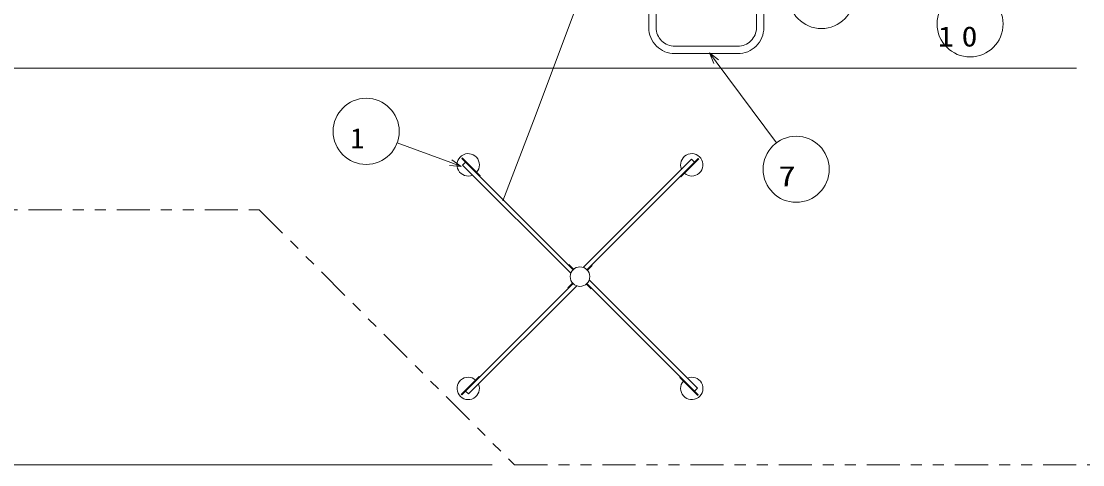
# Model space of a CAD drawing. Units: millimetres on the paper. Extents: x 0 to 420, y -594 to 297.
# Drawn here: x 90 to 186.4, y 96.5 to 136.8 of the extents above; entities that cross this region are included whole.
import ezdxf
from ezdxf.enums import TextEntityAlignment as Align

# ---------------------------------------------------------------- set-up
doc = ezdxf.new("R2010")
doc.units = ezdxf.units.MM
doc.linetypes.add('USER3', pattern=[8, 3, -1, 1, -1, 1, -1])
for name, color, linetype, lineweight in [('2D', 7, 'Continuous', 13), ('2D_DIMENSION', 7, 'Continuous', 13), ('2D_OUTLINE', 7, 'USER3', 13), ('AM_5', 7, 'Continuous', 13)]:
    doc.layers.add(name, color=color, linetype=linetype, lineweight=lineweight)
doc.styles.add('ＭＳ ゴシック', font='')
doc.styles.get('ＭＳ ゴシック').set_extended_font_data('MS Gothic')

msp = doc.modelspace()

# ---------------------------------------------------------------- linework, layer by layer
at = {"layer": '2D'}
for p, q in [((146.981, 150.912), (146.981, 136.209)), ((147.649, 150.912), (147.649, 136.209)), ((156.751, 150.912), (156.751, 136.209)), ((157.419, 150.912), (157.419, 136.209)), ((149.345, 134.513), (155.055, 134.513)), ((149.346, 133.845), (155.055, 133.845)), ((129.998, 124.34), (130.043, 124.385)), ((129.998, 124.34), (140.104, 114.233)), ((130.043, 124.385), (131.675, 122.752)), ((151.469, 124.34), (141.363, 114.233)), ((151.469, 124.34), (151.514, 124.294)), ((130.08, 123.72), (130.349, 123.989)), ((130.08, 123.72), (139.896, 113.904)), ((150.849, 124.257), (141.034, 114.442)), ((150.849, 124.257), (141.034, 114.442)), ((151.514, 124.294), (149.882, 122.662)), ((150.849, 124.257), (151.118, 123.989)), ((131.169, 123.168), (131.214, 123.214)), ((131.63, 122.707), (131.675, 122.752)), ((149.837, 122.707), (149.882, 122.662)), ((150.298, 123.168), (150.343, 123.123)), ((139.683, 114.655), (139.728, 114.7)), ((139.728, 114.7), (140.149, 114.279)), ((141.829, 114.61), (141.408, 114.188)), ((141.784, 114.655), (141.829, 114.61)), ((129.998, 102.868), (140.104, 112.975)), ((130.617, 102.951), (140.433, 112.766)), ((130.617, 102.951), (140.433, 112.766)), ((139.637, 112.599), (140.059, 113.02)), ((141.739, 112.508), (141.317, 112.929)), ((151.469, 102.868), (141.363, 112.975)), ((151.387, 103.488), (141.571, 113.304)), ((139.683, 112.553), (139.637, 112.599)), ((141.784, 112.553), (141.739, 112.508)), ((129.952, 102.914), (131.585, 104.546)), ((131.169, 104.04), (131.124, 104.085)), ((131.63, 104.501), (131.585, 104.546)), ((149.837, 104.501), (149.791, 104.456)), ((151.424, 102.823), (149.791, 104.456)), ((130.617, 102.951), (130.349, 103.219)), ((150.298, 104.04), (150.252, 103.994)), ((151.387, 103.488), (151.118, 103.219)), ((129.998, 102.868), (129.952, 102.914)), ((151.469, 102.868), (151.424, 102.823))]:
    msp.add_line(p, q, dxfattribs=at)
msp.add_circle((140.733, 113.604), 0.89, dxfattribs=at)
for centre, radius, start, end in [((149.346, 136.209), 2.365, 179.96313, 270), ((149.345, 136.208), 1.696, 179.92311, 270), ((155.055, 136.209), 2.365, 270, 0.03687), ((155.055, 136.208), 1.696, 270, 0.07689), ((130.583, 123.754), 1.016, 318.61157, 293.03651), ((150.883, 123.754), 1.016, 228.61157, 203.03651), ((130.583, 103.454), 1.016, 48.61157, 23.03651), ((150.883, 103.454), 1.016, 138.61157, 113.03651)]:
    msp.add_arc(centre, radius, start, end, dxfattribs=at)
at = {"layer": '2D_DIMENSION'}
for p, q in [((145.913, 152.909), (136.66, 128.126)), ((185.8, 132.524), (43.526, 132.524)), ((185.8, 132.524), (43.526, 132.524)), ((136.66, 128.126), (133.726, 120.489)), ((132.774, 96.524), (35.04, 96.524)), ((132.774, 96.524), (43.526, 96.524))]:
    msp.add_line(p, q, dxfattribs=at)
at = {"layer": '2D_OUTLINE'}
for p, q in [((74.682, 119.682), (111.616, 119.682)), ((111.616, 119.682), (134.774, 96.524)), ((134.774, 96.524), (212.711, 96.524))]:
    msp.add_line(p, q, dxfattribs=at)
at = {"layer": 'AM_5'}
for p, q in [((152.502, 133.915), (152.884, 132.953)), ((153.314, 133.273), (152.502, 133.915)), ((153.099, 133.113), (152.502, 133.915)), ((158.57, 125.755), (153.099, 133.113)), ((124.137, 125.75), (128.994, 123.956)), ((128.901, 123.704), (129.932, 123.609)), ((128.994, 123.956), (129.932, 123.609)), ((129.932, 123.609), (129.087, 124.207))]:
    msp.add_line(p, q, dxfattribs=at)
for centre in [(162.656, 139.126), (176.147, 136.544), (121.323, 126.79), (160.36, 123.348)]:
    msp.add_circle(centre, 3, dxfattribs=at)

# ---------------------------------------------------------------- texts
at = {"layer": 'AM_5', "style": 'ＭＳ ゴシック'}
msp.add_text('1', height=1.833, dxfattribs=at).set_placement((119.895, 124.707), align=Align.BOTTOM_LEFT)
at = {"layer": 'AM_5', "style": 'ＭＳ ゴシック', "width": 1.25}
msp.add_text('7', height=1.833, dxfattribs=at).set_placement((158.753, 121.265), align=Align.BOTTOM_LEFT)
at = {"layer": 'AM_5', "insert": (173.23, 134.461), "char_height": 1.833, "attachment_point": 7, "style": 'ＭＳ ゴシック'}
msp.add_mtext('\\T1.5;\\W1.15;10', dxfattribs=at)

doc.saveas('drawing.dxf')
